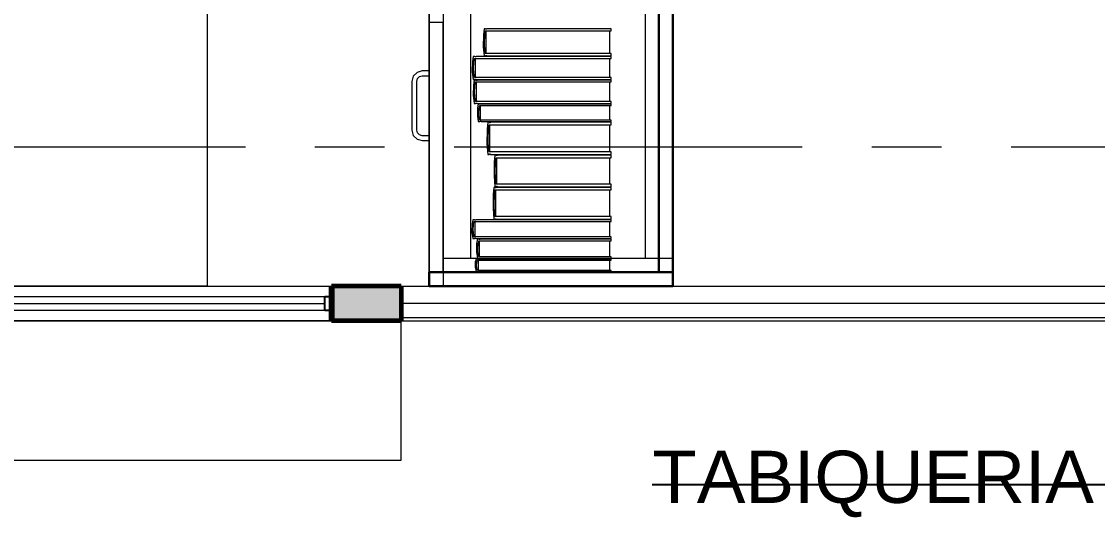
# Model space of a CAD drawing. Header units: inches. Extents: x -38 to 5698, y -33 to 92.
# Drawn here: x 309.124 to 310.669, y 29.415 to 30.13 of the extents above; entities that cross this region are included whole.
import ezdxf

# ---------------------------------------------------------------- set-up
doc = ezdxf.new("R2010")
doc.units = ezdxf.units.IN
doc.header["$MEASUREMENT"] = 0
doc.set_wipeout_variables(frame=1)
for name, pattern in [('Hidden Line', [0.195611, 0.141111, -0.0545]), ('Punto & Raya', [0.65, 0.5, -0.075, 0, -0.075]), ('Wipeout_Contour', [1, 0, -1])]:
    doc.linetypes.add(name, pattern=pattern)
for name, color, linetype in [('02 _ ARQ _ ALB _ Ejes Generales', 7, 'Continuous'), ('02 _ ARQ _ ALB _ Muros Interiores', 7, 'Continuous'), ('02 _ ARQ _ ZON _ Espacio.3D', 7, 'Continuous'), ('08 _ STR _ EXT _ 09 Vigas', 7, 'Continuous'), ('Acabado - Muros', 7, 'Continuous'), ('Interior - Mobiliario', 7, 'Continuous'), ('Notas - Etiquetas', 251, 'Continuous')]:
    doc.layers.add(name, color=color, linetype=linetype)
doc.styles.add('Estilo_Generado_4', font='swisse.ttf')
doc.dimstyles.new('Estilo_Generado__8', dxfattribs={"dimtxt": 0.18, "dimasz": 0.0912, "dimexe": 0.18, "dimexo": 0.0625, "dimgap": 0, "dimtad": 0, "dimtih": 1, "dimtoh": 1, "dimdec": 4, "dimzin": 0, "dimdsep": 46, "dimcen": 0.09, "dimadec": 0, "dimazin": 0, "dimtfac": 1, "dimtdec": 4, "dimtmove": 0, "dimatfit": 3, "dimldrblk": 'ARROWHEAD_5', "dimfxl": 1, "dimtolj": 1, "dimtzin": 0, "dimarcsym": 0})

# ---------------------------------------------------------------- blocks, each defined once
blk = doc.blocks.new('ARROWHEAD_5')
at = {"linetype": 'Continuous', "lineweight": 0}
blk.add_hatch(color=0, dxfattribs=at).paths.add_polyline_path([(-1, 0.2679), (0, 0), (-1, -0.2679)])
at = {"color": 0, "linetype": 'Continuous', "lineweight": 0}
blk.add_line((0, 0), (-1, 0), dxfattribs=at)

msp = doc.modelspace()

# ---------------------------------------------------------------- linework, layer by layer
at = {"layer": '02 _ ARQ _ ALB _ Muros Interiores', "color": 165, "linetype": 'Continuous', "lineweight": 15}
for p, q in [((308.0695, 29.75), (309.5695, 29.75)), ((308.0795, 29.735), (309.5595, 29.735)), ((308.0795, 29.725), (309.5595, 29.725)), ((309.5595, 29.715), (308.0795, 29.715)), ((308.0695, 29.7), (309.5695, 29.7))]:
    msp.add_line(p, q, dxfattribs=at)
at = {"layer": '02 _ ARQ _ ALB _ Muros Interiores', "color": 7, "linetype": 'Continuous', "lineweight": 80}
for p, q in [((309.5695, 29.735), (309.5695, 29.75)), ((309.5695, 29.735), (309.5695, 29.75)), ((309.5695, 29.715), (309.5695, 29.735)), ((309.5695, 29.715), (309.5695, 29.735)), ((309.5695, 29.715), (309.5695, 29.735)), ((309.5695, 29.7), (309.5695, 29.715)), ((309.5695, 29.7), (309.5695, 29.715))]:
    msp.add_line(p, q, dxfattribs=at)
at = {"layer": '02 _ ARQ _ ALB _ Muros Interiores', "color": 165, "linetype": 'Continuous', "lineweight": 25}
for p, q in [((309.5595, 29.715), (309.5595, 29.735)), ((309.5595, 29.735), (309.5695, 29.735)), ((309.5695, 29.715), (309.5595, 29.715))]:
    msp.add_line(p, q, dxfattribs=at)
at = {"layer": '02 _ ARQ _ ZON _ Espacio.3D', "color": 254, "linetype": 'Continuous', "lineweight": 0, "flags": 128}
for points in [[(307.57, 29.75), (307.57, 30.6), (308.07, 30.6), (308.07, 29.75), (314.5696, 29.75), (314.57, 30.6), (315.07, 30.6), (315.0696, 29.75), (317.22, 29.75), (317.22, 39.75), (315.8047, 39.75), (315.8036, 39.4), (315.07, 39.4), (315.07, 39), (314.57, 39), (314.57, 39.4), (310.7228, 39.4), (310.7234, 39.7505), (308.4643, 39.75), (308.47, 39.4), (308.07, 39.4), (308.07, 39), (307.57, 39), (307.57, 39.7505)], [(324.17, 27), (324.17, 29.7), (300.57, 29.7), (297.57, 29.7)]]:
    msp.add_lwpolyline(points, dxfattribs=at)
at = {"layer": 'Acabado - Muros', "color": 7, "linetype": 'Continuous', "lineweight": 60}
msp.add_line((309.569, 29.75), (309.569, 29.7), dxfattribs=at)
at = {"layer": 'Interior - Mobiliario', "color": 175, "linetype": 'Continuous', "lineweight": 13}
for p, q in [((309.7295, 31.23), (309.7295, 29.77)), ((310.0395, 29.77), (310.0395, 31.23)), ((309.7295, 31.21), (309.7295, 29.79)), ((309.7695, 29.79), (309.7695, 31.21)), ((310.0195, 31.21), (310.0195, 29.79)), ((309.7095, 30.129), (309.7295, 30.129)), ((309.7873, 30.1111), (309.7871, 30.0937)), ((309.7883, 30.1196), (309.7873, 30.1111)), ((309.7903, 30.1196), (309.7883, 30.1196)), ((309.7888, 30.0987), (309.7893, 30.1107)), ((309.7893, 30.1107), (309.7901, 30.1165)), ((309.7901, 30.1165), (309.9708, 30.1165)), ((309.7904, 30.1195), (309.7903, 30.1196)), ((309.7906, 30.1192), (309.7904, 30.1195)), ((309.7908, 30.1191), (309.7906, 30.1192)), ((309.7911, 30.119), (309.7908, 30.1191)), ((309.791, 30.1165), (309.791, 30.0839)), ((309.7914, 30.119), (309.7911, 30.119)), ((309.7916, 30.119), (309.7914, 30.119)), ((309.7919, 30.1192), (309.7916, 30.119)), ((309.7921, 30.1194), (309.7919, 30.1192)), ((309.7923, 30.1196), (309.7921, 30.1194)), ((309.9708, 30.1196), (309.7923, 30.1196)), ((309.969, 30.0839), (309.969, 30.1165)), ((309.9708, 30.1165), (309.9708, 30.1196)), ((309.7896, 30.0868), (309.7888, 30.0987)), ((309.7727, 30.0798), (309.7716, 30.0725)), ((309.7748, 30.0798), (309.7727, 30.0798)), ((309.775, 30.0796), (309.7748, 30.0798)), ((309.7752, 30.0794), (309.775, 30.0796)), ((309.7755, 30.0793), (309.7752, 30.0794)), ((309.7758, 30.0792), (309.7755, 30.0793)), ((309.7761, 30.0792), (309.7758, 30.0792)), ((309.7763, 30.0793), (309.7761, 30.0792)), ((309.7766, 30.0794), (309.7763, 30.0793)), ((309.7769, 30.0796), (309.7766, 30.0794)), ((309.777, 30.0798), (309.7769, 30.0796)), ((309.9708, 30.0798), (309.777, 30.0798)), ((309.7871, 30.0937), (309.7883, 30.0808)), ((309.7883, 30.0808), (309.7903, 30.0808)), ((309.7901, 30.0839), (309.7896, 30.0868)), ((309.9708, 30.0839), (309.7901, 30.0839)), ((309.7903, 30.0808), (309.7904, 30.081)), ((309.7904, 30.081), (309.7906, 30.0812)), ((309.7906, 30.0812), (309.7909, 30.0813)), ((309.7909, 30.0813), (309.7912, 30.0814)), ((309.7912, 30.0814), (309.7914, 30.0814)), ((309.7914, 30.0814), (309.7917, 30.0813)), ((309.7917, 30.0813), (309.792, 30.0811)), ((309.792, 30.0811), (309.7922, 30.0809)), ((309.7922, 30.0809), (309.7923, 30.0808)), ((309.7923, 30.0808), (309.9708, 30.0808)), ((309.9708, 30.0808), (309.9708, 30.0839)), ((309.9708, 30.0771), (309.9708, 30.0798)), ((309.7716, 30.0725), (309.7714, 30.0578)), ((309.7733, 30.0621), (309.7738, 30.0722)), ((309.7738, 30.0722), (309.7747, 30.0771)), ((309.7747, 30.0771), (309.9708, 30.0771)), ((309.7757, 30.0771), (309.7757, 30.0495)), ((309.9688, 30.0495), (309.9688, 30.0771)), ((309.6865, 30.0515), (309.6845, 30.044)), ((309.692, 30.057), (309.6865, 30.0515)), ((309.6915, 30.044), (309.6925, 30.048)), ((309.6995, 30.059), (309.692, 30.057)), ((309.6925, 30.048), (309.6955, 30.0509)), ((309.6955, 30.0509), (309.6995, 30.052)), ((309.7095, 30.059), (309.6995, 30.059)), ((309.6995, 30.052), (309.7095, 30.052)), ((309.7095, 30.052), (309.7095, 30.059)), ((309.7714, 30.0578), (309.7727, 30.0469)), ((309.7741, 30.052), (309.7733, 30.0621)), ((309.7747, 30.0495), (309.7741, 30.052)), ((309.9708, 30.0495), (309.7747, 30.0495)), ((309.9708, 30.0469), (309.9708, 30.0495)), ((309.6845, 30.044), (309.6845, 29.974)), ((309.6915, 29.974), (309.6915, 30.044)), ((309.7727, 30.0469), (309.7748, 30.0469)), ((309.7729, 30.0386), (309.7727, 30.0236)), ((309.774, 30.0459), (309.7729, 30.0386)), ((309.7761, 30.0459), (309.774, 30.0459)), ((309.7746, 30.0279), (309.7751, 30.0382)), ((309.7748, 30.0469), (309.775, 30.0471)), ((309.775, 30.0471), (309.7753, 30.0472)), ((309.7751, 30.0382), (309.776, 30.0432)), ((309.7753, 30.0472), (309.7755, 30.0474)), ((309.7755, 30.0474), (309.7758, 30.0474)), ((309.7758, 30.0474), (309.7761, 30.0474)), ((309.776, 30.0432), (309.9708, 30.0432)), ((309.7761, 30.0474), (309.7764, 30.0473)), ((309.7763, 30.0458), (309.7761, 30.0459)), ((309.7765, 30.0456), (309.7763, 30.0458)), ((309.7764, 30.0473), (309.7767, 30.0472)), ((309.7768, 30.0454), (309.7765, 30.0456)), ((309.7767, 30.0472), (309.7769, 30.047)), ((309.7771, 30.0453), (309.7768, 30.0454)), ((309.7769, 30.047), (309.777, 30.0469)), ((309.777, 30.0469), (309.9708, 30.0469)), ((309.777, 30.0432), (309.777, 30.0152)), ((309.7773, 30.0453), (309.7771, 30.0453)), ((309.7776, 30.0454), (309.7773, 30.0453)), ((309.7779, 30.0455), (309.7776, 30.0454)), ((309.7782, 30.0457), (309.7779, 30.0455)), ((309.7783, 30.0459), (309.7782, 30.0457)), ((309.9708, 30.0459), (309.7783, 30.0459)), ((309.9688, 30.0152), (309.9688, 30.0432)), ((309.9708, 30.0432), (309.9708, 30.0459)), ((309.7727, 30.0236), (309.774, 30.0125)), ((309.7754, 30.0177), (309.7746, 30.0279)), ((309.776, 30.0152), (309.7754, 30.0177)), ((309.774, 30.0125), (309.7761, 30.0125)), ((309.9708, 30.0152), (309.776, 30.0152)), ((309.7761, 30.0125), (309.7763, 30.0127)), ((309.7763, 30.0127), (309.7766, 30.0129)), ((309.7766, 30.0129), (309.7768, 30.013)), ((309.7768, 30.013), (309.7771, 30.013)), ((309.7771, 30.013), (309.7774, 30.013)), ((309.7774, 30.013), (309.7777, 30.013)), ((309.7777, 30.013), (309.778, 30.0128)), ((309.778, 30.0128), (309.7782, 30.0126)), ((309.7782, 30.0126), (309.7783, 30.0125)), ((309.7783, 30.0125), (309.9708, 30.0125)), ((309.779, 30.006), (309.7788, 29.9948)), ((309.78, 30.0115), (309.779, 30.006)), ((309.7821, 30.0115), (309.78, 30.0115)), ((309.7806, 29.998), (309.7811, 30.0057)), ((309.7811, 30.0057), (309.782, 30.0095)), ((309.782, 30.0095), (309.9708, 30.0095)), ((309.7822, 30.0114), (309.7821, 30.0115)), ((309.7825, 30.0112), (309.7822, 30.0114)), ((309.7827, 30.0111), (309.7825, 30.0112)), ((309.783, 30.0111), (309.7827, 30.0111)), ((309.7829, 30.0095), (309.7829, 29.9884)), ((309.7833, 30.0111), (309.783, 30.0111)), ((309.7836, 30.0111), (309.7833, 30.0111)), ((309.7838, 30.0112), (309.7836, 30.0111)), ((309.7841, 30.0114), (309.7838, 30.0112)), ((309.7842, 30.0115), (309.7841, 30.0114)), ((309.9708, 30.0115), (309.7842, 30.0115)), ((309.9689, 29.9884), (309.9689, 30.0095)), ((309.9708, 30.0125), (309.9708, 30.0152)), ((309.9708, 30.0095), (309.9708, 30.0115)), ((309.7788, 29.9948), (309.78, 29.9864)), ((309.78, 29.9864), (309.7821, 29.9864)), ((309.7814, 29.9903), (309.7806, 29.998)), ((309.782, 29.9884), (309.7814, 29.9903)), ((309.9708, 29.9884), (309.782, 29.9884)), ((309.7821, 29.9864), (309.7823, 29.9866)), ((309.7823, 29.9866), (309.7825, 29.9867)), ((309.7825, 29.9867), (309.7828, 29.9868)), ((309.7828, 29.9868), (309.7831, 29.9868)), ((309.7831, 29.9868), (309.7834, 29.9868)), ((309.7834, 29.9868), (309.7836, 29.9868)), ((309.7836, 29.9868), (309.7839, 29.9867)), ((309.7839, 29.9867), (309.7841, 29.9865)), ((309.7841, 29.9865), (309.7842, 29.9864)), ((309.7842, 29.9864), (309.9708, 29.9864)), ((309.9708, 29.9864), (309.9708, 29.9884)), ((309.6845, 29.974), (309.6865, 29.9665)), ((309.6925, 29.97), (309.6915, 29.974)), ((309.7926, 29.9753), (309.7924, 29.9546)), ((309.7936, 29.9854), (309.7926, 29.9753)), ((309.7955, 29.9854), (309.7936, 29.9854)), ((309.7941, 29.9605), (309.7946, 29.9748)), ((309.7946, 29.9748), (309.7954, 29.9817)), ((309.7954, 29.9817), (309.9708, 29.9817)), ((309.7956, 29.9852), (309.7955, 29.9854)), ((309.7959, 29.985), (309.7956, 29.9852)), ((309.7961, 29.9848), (309.7959, 29.985)), ((309.7964, 29.9847), (309.7961, 29.9848)), ((309.7963, 29.9817), (309.7963, 29.9428)), ((309.7966, 29.9847), (309.7964, 29.9847)), ((309.7969, 29.9847), (309.7966, 29.9847)), ((309.7971, 29.9849), (309.7969, 29.9847)), ((309.7974, 29.9852), (309.7971, 29.9849)), ((309.7975, 29.9854), (309.7974, 29.9852)), ((309.9708, 29.9854), (309.7975, 29.9854)), ((309.969, 29.9428), (309.969, 29.9817)), ((309.9708, 29.9817), (309.9708, 29.9854)), ((309.6865, 29.9665), (309.692, 29.961)), ((309.692, 29.961), (309.6995, 29.959)), ((309.6955, 29.9671), (309.6925, 29.97)), ((309.6995, 29.966), (309.6955, 29.9671)), ((309.7095, 29.966), (309.6995, 29.966)), ((309.6995, 29.959), (309.7095, 29.959)), ((309.7095, 29.959), (309.7095, 29.966)), ((309.7949, 29.9463), (309.7941, 29.9605)), ((309.7924, 29.9546), (309.7936, 29.9391)), ((309.7954, 29.9428), (309.7949, 29.9463)), ((309.9708, 29.9428), (309.7954, 29.9428)), ((309.7957, 29.9394), (309.7959, 29.9396)), ((309.7959, 29.9396), (309.7962, 29.9398)), ((309.7962, 29.9398), (309.7964, 29.9399)), ((309.7964, 29.9399), (309.7967, 29.9399)), ((309.7967, 29.9399), (309.7969, 29.9398)), ((309.7969, 29.9398), (309.7972, 29.9396)), ((309.7972, 29.9396), (309.7974, 29.9393)), ((309.9708, 29.9391), (309.9708, 29.9428)), ((309.7936, 29.9391), (309.7955, 29.9391)), ((309.7955, 29.9391), (309.7957, 29.9394)), ((309.7974, 29.9393), (309.7975, 29.9391)), ((309.7975, 29.9391), (309.9708, 29.9391)), ((309.803, 29.9282), (309.8028, 29.9079)), ((309.8039, 29.9381), (309.803, 29.9282)), ((309.8057, 29.9381), (309.8039, 29.9381)), ((309.8044, 29.9138), (309.8048, 29.9277)), ((309.8048, 29.9277), (309.8056, 29.9345)), ((309.8056, 29.9345), (309.9708, 29.9345)), ((309.8058, 29.9379), (309.8057, 29.9381)), ((309.806, 29.9377), (309.8058, 29.9379)), ((309.8062, 29.9375), (309.806, 29.9377)), ((309.8065, 29.9374), (309.8062, 29.9375)), ((309.8064, 29.9345), (309.8064, 29.8965)), ((309.8067, 29.9374), (309.8065, 29.9374)), ((309.807, 29.9374), (309.8067, 29.9374)), ((309.8072, 29.9376), (309.807, 29.9374)), ((309.8074, 29.9379), (309.8072, 29.9376)), ((309.8075, 29.9381), (309.8074, 29.9379)), ((309.9708, 29.9381), (309.8075, 29.9381)), ((309.9691, 29.8965), (309.9691, 29.9345)), ((309.9708, 29.9345), (309.9708, 29.9381)), ((309.8051, 29.8999), (309.8044, 29.9138)), ((309.8028, 29.9079), (309.8039, 29.8928)), ((309.8056, 29.8965), (309.8051, 29.8999)), ((309.9708, 29.8965), (309.8056, 29.8965)), ((309.8058, 29.8931), (309.8061, 29.8933)), ((309.8061, 29.8933), (309.8063, 29.8935)), ((309.8063, 29.8935), (309.8065, 29.8936)), ((309.8065, 29.8936), (309.8068, 29.8936)), ((309.8068, 29.8936), (309.807, 29.8935)), ((309.807, 29.8935), (309.8072, 29.8933)), ((309.8072, 29.8933), (309.8075, 29.893)), ((309.9708, 29.8928), (309.9708, 29.8965)), ((309.8014, 29.8818), (309.8012, 29.8614)), ((309.8023, 29.8918), (309.8014, 29.8818)), ((309.8041, 29.8918), (309.8023, 29.8918)), ((309.8028, 29.8673), (309.8032, 29.8813)), ((309.8032, 29.8813), (309.804, 29.8882)), ((309.8039, 29.8928), (309.8057, 29.8928)), ((309.804, 29.8882), (309.9708, 29.8882)), ((309.8042, 29.8917), (309.8041, 29.8918)), ((309.8045, 29.8914), (309.8042, 29.8917)), ((309.8047, 29.8912), (309.8045, 29.8914)), ((309.8049, 29.8911), (309.8047, 29.8912)), ((309.8048, 29.8882), (309.8048, 29.8498)), ((309.8052, 29.8911), (309.8049, 29.8911)), ((309.8054, 29.8912), (309.8052, 29.8911)), ((309.8057, 29.8913), (309.8054, 29.8912)), ((309.8057, 29.8928), (309.8058, 29.8931)), ((309.8059, 29.8916), (309.8057, 29.8913)), ((309.806, 29.8918), (309.8059, 29.8916)), ((309.9708, 29.8918), (309.806, 29.8918)), ((309.8075, 29.893), (309.8075, 29.8928)), ((309.8075, 29.8928), (309.9708, 29.8928)), ((309.9691, 29.8498), (309.9691, 29.8882)), ((309.9708, 29.8882), (309.9708, 29.8918)), ((309.8035, 29.8532), (309.8028, 29.8673)), ((309.8012, 29.8614), (309.8023, 29.8461)), ((309.804, 29.8498), (309.8035, 29.8532)), ((309.9708, 29.8498), (309.804, 29.8498)), ((309.8045, 29.8466), (309.8047, 29.8468)), ((309.8047, 29.8468), (309.805, 29.8469)), ((309.805, 29.8469), (309.8052, 29.8469)), ((309.8052, 29.8469), (309.8055, 29.8468)), ((309.9708, 29.8461), (309.9708, 29.8498)), ((309.7711, 29.8393), (309.7709, 29.8274)), ((309.7722, 29.8451), (309.7711, 29.8393)), ((309.7744, 29.8451), (309.7722, 29.8451)), ((309.7728, 29.8308), (309.7733, 29.839)), ((309.7733, 29.839), (309.7742, 29.843)), ((309.7742, 29.843), (309.9708, 29.843)), ((309.7745, 29.845), (309.7744, 29.8451)), ((309.7748, 29.8448), (309.7745, 29.845)), ((309.775, 29.8447), (309.7748, 29.8448)), ((309.7753, 29.8447), (309.775, 29.8447)), ((309.7752, 29.843), (309.7752, 29.8207)), ((309.7756, 29.8447), (309.7753, 29.8447)), ((309.7759, 29.8447), (309.7756, 29.8447)), ((309.7762, 29.8448), (309.7759, 29.8447)), ((309.7764, 29.845), (309.7762, 29.8448)), ((309.7766, 29.8451), (309.7764, 29.845)), ((309.9708, 29.8451), (309.7766, 29.8451)), ((309.8023, 29.8461), (309.8041, 29.8461)), ((309.8041, 29.8461), (309.8043, 29.8464)), ((309.8043, 29.8464), (309.8045, 29.8466)), ((309.8055, 29.8468), (309.8057, 29.8466)), ((309.8057, 29.8466), (309.8059, 29.8463)), ((309.8059, 29.8463), (309.806, 29.8461)), ((309.806, 29.8461), (309.9708, 29.8461)), ((309.9688, 29.8207), (309.9688, 29.843)), ((309.9708, 29.843), (309.9708, 29.8451)), ((309.7709, 29.8274), (309.7722, 29.8185)), ((309.7722, 29.8185), (309.7744, 29.8185)), ((309.7736, 29.8227), (309.7728, 29.8308)), ((309.7742, 29.8207), (309.7736, 29.8227)), ((309.9708, 29.8207), (309.7742, 29.8207)), ((309.7744, 29.8185), (309.7746, 29.8187)), ((309.7746, 29.8187), (309.7748, 29.8188)), ((309.7748, 29.8188), (309.7751, 29.8189)), ((309.7751, 29.8189), (309.7754, 29.819)), ((309.7754, 29.819), (309.7757, 29.819)), ((309.7757, 29.819), (309.776, 29.8189)), ((309.776, 29.8189), (309.7762, 29.8188)), ((309.7762, 29.8188), (309.7765, 29.8186)), ((309.7765, 29.8186), (309.7766, 29.8185)), ((309.7766, 29.8185), (309.9708, 29.8185)), ((309.7787, 29.8175), (309.7776, 29.8115)), ((309.7807, 29.8175), (309.7787, 29.8175)), ((309.7808, 29.8174), (309.7807, 29.8175)), ((309.7811, 29.8173), (309.7808, 29.8174)), ((309.7814, 29.8171), (309.7811, 29.8173)), ((309.7816, 29.8171), (309.7814, 29.8171)), ((309.7819, 29.8171), (309.7816, 29.8171)), ((309.7822, 29.8171), (309.7819, 29.8171)), ((309.7825, 29.8172), (309.7822, 29.8171)), ((309.7827, 29.8174), (309.7825, 29.8172)), ((309.7829, 29.8175), (309.7827, 29.8174)), ((309.9708, 29.8175), (309.7829, 29.8175)), ((309.9708, 29.8185), (309.9708, 29.8207)), ((309.9708, 29.8153), (309.9708, 29.8175)), ((309.7776, 29.8115), (309.7774, 29.7991)), ((309.7792, 29.8027), (309.7797, 29.8112)), ((309.78, 29.7942), (309.7792, 29.8027)), ((309.7797, 29.8112), (309.7806, 29.8153)), ((309.7806, 29.8153), (309.9708, 29.8153)), ((309.7815, 29.8153), (309.7815, 29.7921)), ((309.9689, 29.7921), (309.9689, 29.8153)), ((309.7295, 29.79), (309.7695, 29.79)), ((309.7695, 29.79), (310.0195, 29.79)), ((309.7768, 29.7889), (309.7757, 29.7849)), ((309.7789, 29.7889), (309.7768, 29.7889)), ((309.7774, 29.7991), (309.7787, 29.7899)), ((309.7779, 29.7848), (309.7787, 29.7874)), ((309.7787, 29.7899), (309.7807, 29.7899)), ((309.7787, 29.7874), (309.9708, 29.7874)), ((309.779, 29.7888), (309.7789, 29.7889)), ((309.7793, 29.7887), (309.779, 29.7888)), ((309.7795, 29.7886), (309.7793, 29.7887)), ((309.7798, 29.7886), (309.7795, 29.7886)), ((309.7801, 29.7886), (309.7798, 29.7886)), ((309.7806, 29.7921), (309.78, 29.7942)), ((309.7804, 29.7886), (309.7801, 29.7886)), ((309.7807, 29.7887), (309.7804, 29.7886)), ((309.9708, 29.7921), (309.7806, 29.7921)), ((309.7807, 29.7899), (309.7809, 29.79)), ((309.7809, 29.7888), (309.7807, 29.7887)), ((309.7809, 29.79), (309.7811, 29.7902)), ((309.7811, 29.7889), (309.7809, 29.7888)), ((309.7811, 29.7902), (309.7814, 29.7903)), ((309.9708, 29.7889), (309.7811, 29.7889)), ((309.7814, 29.7903), (309.7817, 29.7903)), ((309.7817, 29.7903), (309.782, 29.7903)), ((309.782, 29.7903), (309.7823, 29.7903)), ((309.7823, 29.7903), (309.7825, 29.7901)), ((309.7825, 29.7901), (309.7828, 29.79)), ((309.7828, 29.79), (309.7829, 29.7899)), ((309.7829, 29.7899), (309.9708, 29.7899)), ((309.9708, 29.7899), (309.9708, 29.7921)), ((309.9708, 29.7874), (309.9708, 29.7889)), ((309.7295, 29.77), (310.0395, 29.77)), ((309.7774, 29.7793), (309.7779, 29.7848))]:
    msp.add_line(p, q, dxfattribs=at)
at = {"layer": 'Interior - Mobiliario', "color": 175, "linetype": 'Continuous', "lineweight": 13, "flags": 128}
msp.add_lwpolyline([(308.0905, 29.75), (308.0905, 31.25), (308.6905, 31.25), (308.6905, 30.25), (309.3905, 30.25), (309.3905, 29.75)], close=True, dxfattribs=at)

# ---------------------------------------------------------------- texts
at = {"layer": 'Notas - Etiquetas', "color": 8, "linetype": 'Continuous', "lineweight": 13, "insert": (310.0299, 29.4649), "char_height": 0.075, "attachment_point": 4, "style": 'Estilo_Generado_4'}
msp.add_mtext('\\A1;{\\pql;\\fSwis721 Ex BT|b0|i0|c0|p34;TABIQUERIA FIJA 2 (VER DETALLE)\\fSwis721 Ex BT|b0|i0|c0|p34; }', dxfattribs=at)

# ---------------------------------------------------------------- next in the draw order: wipeouts: each hides what was drawn before it
at = {"color": 254, "linetype": 'Wipeout_Contour', "lineweight": 0, "ltscale": 9781.309088}
msp.add_wipeout([(309.669, 29.75), (309.669, 29.7), (311.27, 29.7), (311.27, 29.75)], dxfattribs=at).dxf.layer = 'Acabado - Muros'
at = {"color": 254, "linetype": 'Wipeout_Contour', "lineweight": 0, "ltscale": 9779.667624}
msp.add_wipeout([(310.0395, 31.23), (310.0395, 29.77), (310.0595, 29.77), (310.0595, 31.23)], dxfattribs=at).dxf.layer = 'Interior - Mobiliario'

# ---------------------------------------------------------------- next in the draw order: linework, layer by layer
at = {"layer": '02 _ ARQ _ ALB _ Ejes Generales', "color": 252, "linetype": 'Punto & Raya', "lineweight": 13}
msp.add_line((283.3454, 29.95), (332.07, 29.95), dxfattribs=at)
at = {"layer": 'Acabado - Muros', "color": 7, "linetype": 'Continuous', "lineweight": 60}
msp.add_line((309.669, 29.75), (309.569, 29.75), dxfattribs=at)
at = {"layer": 'Acabado - Muros', "color": 251, "linetype": 'Continuous', "lineweight": 13, "flags": 128}
for points in [[(309.669, 29.75), (311.27, 29.75)], [(309.669, 29.7), (311.27, 29.7)]]:
    msp.add_lwpolyline(points, dxfattribs=at)
at = {"layer": 'Interior - Mobiliario', "color": 175, "linetype": 'Continuous', "lineweight": 30}
for p, q in [((310.0395, 29.77), (310.0395, 31.23)), ((310.0595, 29.77), (310.0595, 31.23)), ((310.0395, 29.77), (310.0595, 29.77))]:
    msp.add_line(p, q, dxfattribs=at)
at = {"layer": 'Interior - Mobiliario', "color": 175, "linetype": 'Continuous', "lineweight": 13}
for p, q in [((310.0395, 31.23), (310.0395, 29.77)), ((310.0595, 29.77), (310.0595, 31.23)), ((310.0595, 29.79), (310.0595, 31.21)), ((310.0195, 29.79), (310.0595, 29.79)), ((310.0395, 29.77), (310.0595, 29.77))]:
    msp.add_line(p, q, dxfattribs=at)

# ---------------------------------------------------------------- next in the draw order: wipeouts: each hides what was drawn before it
at = {"color": 254, "linetype": 'Wipeout_Contour', "lineweight": 0, "ltscale": 9781.308602}
msp.add_wipeout([(311.27, 29.705), (311.27, 29.725), (309.669, 29.725), (309.669, 29.705)], dxfattribs=at).dxf.layer = 'Acabado - Muros'
at = {"color": 254, "linetype": 'Wipeout_Contour', "lineweight": 0, "ltscale": 9778.970765}
msp.add_wipeout([(309.7095, 29.77), (309.7095, 29.75), (310.0595, 29.75), (310.0595, 29.77)], dxfattribs=at).dxf.layer = 'Interior - Mobiliario'

# ---------------------------------------------------------------- next in the draw order: hatches: boundary and pattern name
at = {"layer": 'Acabado - Muros', "linetype": 'Continuous', "lineweight": 0}
msp.add_hatch(color=254, dxfattribs=at).paths.add_polyline_path([(309.669, 29.7), (309.669, 29.75), (309.569, 29.75), (309.569, 29.7)])

# ---------------------------------------------------------------- next in the draw order: linework, layer by layer
at = {"layer": '08 _ STR _ EXT _ 09 Vigas', "color": 251, "linetype": 'Hidden Line', "lineweight": 13}
msp.add_line((308.07, 29.7), (321.57, 29.7), dxfattribs=at)
at = {"layer": 'Acabado - Muros', "color": 7, "linetype": 'Continuous', "lineweight": 60}
for p, q in [((309.669, 29.75), (309.669, 29.7)), ((309.669, 29.7), (309.569, 29.7))]:
    msp.add_line(p, q, dxfattribs=at)
at = {"layer": 'Acabado - Muros', "color": 7, "linetype": 'Continuous', "lineweight": 13, "flags": 128}
msp.add_lwpolyline([(311.27, 29.705), (311.27, 29.725), (309.669, 29.725), (309.669, 29.705)], close=True, dxfattribs=at)
at = {"layer": 'Interior - Mobiliario', "color": 175, "linetype": 'Continuous', "lineweight": 13}
for p, q in [((309.7095, 29.75), (309.7095, 31.25)), ((310.0595, 31.25), (310.0595, 29.75)), ((309.7095, 31.23), (309.7095, 29.77)), ((309.7095, 31.23), (309.7095, 29.77)), ((309.7295, 31.23), (309.7295, 29.77)), ((309.7295, 31.23), (309.7295, 29.77)), ((310.0395, 29.77), (310.0395, 31.23)), ((310.0395, 29.77), (310.0395, 31.23)), ((310.0395, 29.77), (310.0395, 31.23)), ((310.0595, 29.77), (310.0595, 31.23)), ((309.7095, 29.77), (309.7095, 30.129)), ((309.7295, 29.77), (309.7295, 30.129)), ((309.7295, 29.79), (309.7295, 29.75)), ((309.7797, 29.7874), (309.7797, 29.7724)), ((309.9689, 29.7724), (309.9689, 29.7874)), ((310.0595, 29.75), (310.0595, 29.79)), ((310.0595, 29.77), (309.7095, 29.77)), ((309.7095, 29.77), (309.7095, 29.75)), ((309.7095, 29.77), (310.0595, 29.77)), ((309.7095, 29.77), (310.0395, 29.77)), ((309.7095, 29.77), (309.7295, 29.77)), ((309.7295, 29.77), (310.0395, 29.77)), ((309.7295, 29.77), (310.0395, 29.77)), ((309.7757, 29.7849), (309.7755, 29.777)), ((309.7755, 29.777), (309.7768, 29.771)), ((309.7768, 29.771), (309.7789, 29.771)), ((309.7782, 29.7738), (309.7774, 29.7793)), ((309.7787, 29.7724), (309.7782, 29.7738)), ((309.9708, 29.7724), (309.7787, 29.7724)), ((309.7789, 29.771), (309.7791, 29.7711)), ((309.7791, 29.7711), (309.7793, 29.7712)), ((309.7793, 29.7712), (309.7796, 29.7713)), ((309.7796, 29.7713), (309.7799, 29.7713)), ((309.7799, 29.7713), (309.7802, 29.7713)), ((309.7802, 29.7713), (309.7804, 29.7713)), ((309.7804, 29.7713), (309.7807, 29.7712)), ((309.7807, 29.7712), (309.781, 29.7711)), ((309.781, 29.7711), (309.7811, 29.771)), ((309.7811, 29.771), (309.9708, 29.771)), ((309.9708, 29.771), (309.9708, 29.7724)), ((310.0595, 29.75), (310.0595, 29.77)), ((309.7095, 29.75), (310.0595, 29.75)), ((310.0595, 29.75), (309.7095, 29.75)), ((309.7295, 29.75), (310.0595, 29.75))]:
    msp.add_line(p, q, dxfattribs=at)
at = {"layer": 'Interior - Mobiliario', "color": 175, "linetype": 'Continuous', "lineweight": 30}
for p, q in [((309.7095, 29.77), (310.0595, 29.77)), ((309.7095, 29.75), (309.7095, 29.77)), ((310.0595, 29.75), (310.0595, 29.77)), ((309.7095, 29.75), (310.0595, 29.75))]:
    msp.add_line(p, q, dxfattribs=at)
at = {"layer": 'Interior - Mobiliario', "color": 175, "linetype": 'Continuous', "lineweight": 13, "flags": 128}
msp.add_lwpolyline([(307.97, 29.5), (309.669, 29.5), (309.669, 29.7), (307.97, 29.7)], close=True, dxfattribs=at)

# ---------------------------------------------------------------- next in the draw order: leaders
at = {"layer": 'Notas - Etiquetas', "color": 8, "linetype": 'Continuous', "lineweight": 13, "annotation_type": 0, "has_hookline": 1, "hookline_direction": 1, "text_width": 1.9482}
msp.add_leader([(312.0695, 29.715), (312.0695, 29.4649), (310.0299, 29.4649)], dimstyle='Estilo_Generado__8', dxfattribs=at)

doc.saveas('drawing.dxf')
